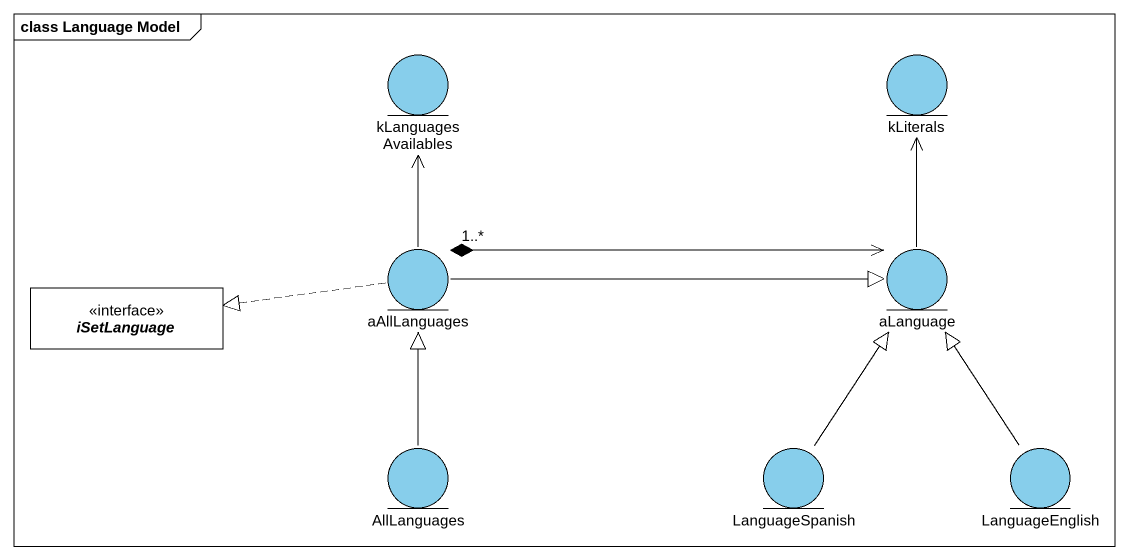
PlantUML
@startuml
mainframe class Language Model
allowmixing
hide circle
hide empty members
entity kLanguagesAvailables #87CEEB
entity kLiterals #87CEEB
entity aAllLanguages #87CEEB
entity aLanguage #87CEEB
interface iSetLanguage
entity AllLanguages #87CEEB
entity LanguageSpanish #87CEEB
entity LanguageEnglish #87CEEB
aAllLanguages -up-> kLanguagesAvailables
aAllLanguages -right-|> aLanguage
aAllLanguages .left.|> iSetLanguage
aLanguage -up-> kLiterals
aLanguage <-left-* "1..*" aAllLanguages
AllLanguages -up-|> aAllLanguages
LanguageSpanish -up-|> aLanguage
LanguageEnglish -up-|> aLanguage
@enduml
